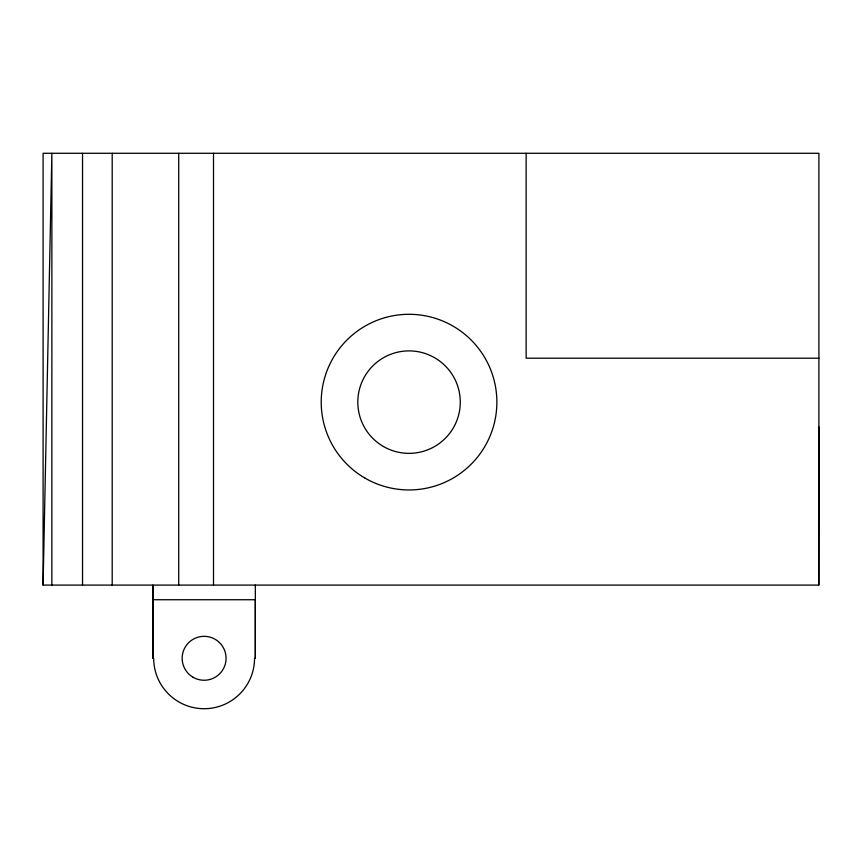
<?xml version="1.0" encoding="UTF-8"?>
<svg xmlns="http://www.w3.org/2000/svg" width="862" height="862" viewBox="0 0 862 862"><rect width="100%" height="100%" fill="white"/><g stroke="black" fill="none" stroke-linecap="round" stroke-linejoin="round"><path stroke-width="1.29" d="M152.876 658.288L152.886 585.093L152.886 658.288L153.684 658.288A50.427 50.427 0 0 0 204.111 708.715A50.427 50.427 0 0 0 254.549 658.288L255.346 658.288L255.346 585.093M43.1 585.093L43.1 153.285L818.9 153.285L818.9 585.093L43.1 585.093L51.871 153.285L51.871 585.093M818.9 358.215L526.143 358.215L526.143 153.285M818.9 427.013L818.706 585.093M152.886 599.736L255.346 599.736L255.346 658.288M213.507 153.285L213.507 585.093M178.725 153.285L178.725 585.093M112.2 153.285L112.2 585.093M82.536 153.285L82.536 585.093M365.132 478.184A87.827 87.827 0 0 0 496.868 402.123A87.827 87.827 0 0 0 365.132 326.062A87.827 87.827 0 0 0 365.132 478.184M383.428 446.494A51.235 51.235 0 0 0 460.276 402.123A51.235 51.235 0 0 0 383.428 357.752A51.235 51.235 0 0 0 383.428 446.494M193.131 677.306A21.959 21.959 0 0 0 226.07 658.288A21.959 21.959 0 0 0 193.131 639.27A21.959 21.959 0 0 0 193.131 677.306"/></g></svg>
